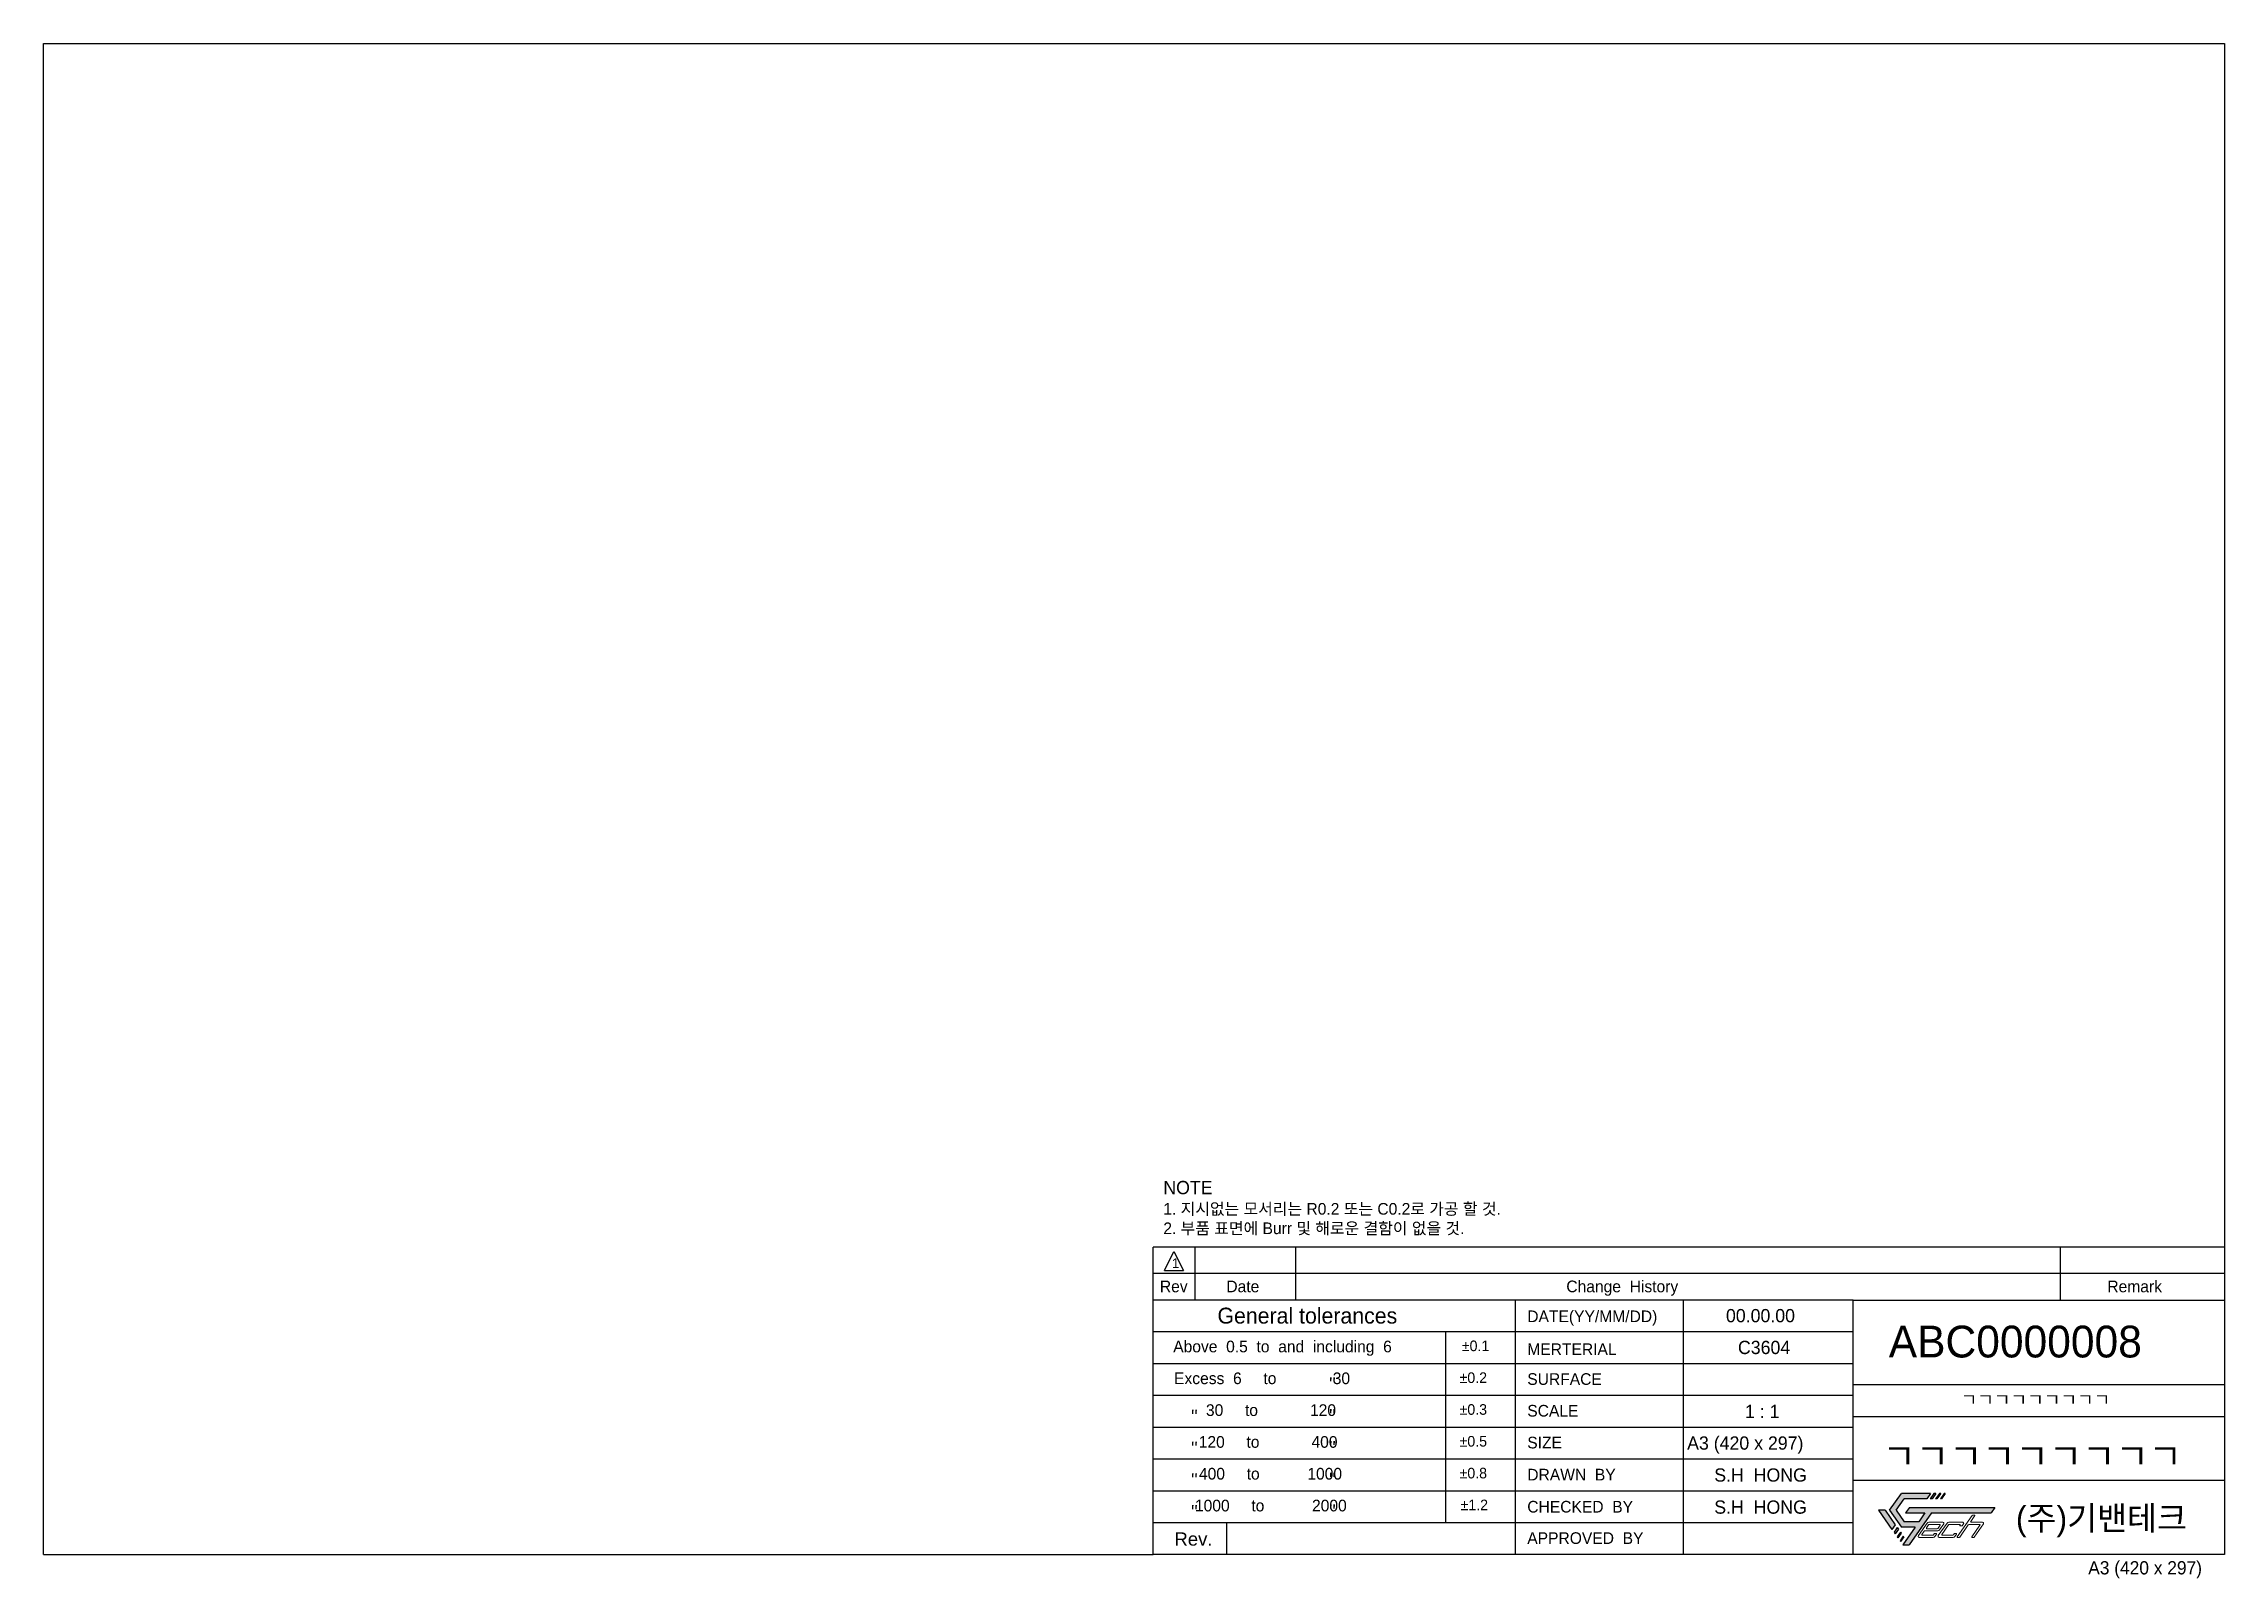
# Paper-space layout '배치1' of a CAD drawing. Header units: millimetres. Extents: x -4 to 408, y -18 to 272.
import ezdxf

# ---------------------------------------------------------------- set-up
doc = ezdxf.new("R2010")
doc.units = ezdxf.units.MM
doc.styles.get("Standard").update_dxf_attribs({"font": 'arial.ttf'})

# ---------------------------------------------------------------- blocks, each defined once
blk = doc.blocks.new('A$Cd2a976a2')
h = blk.add_hatch(color=1)
h.dxf.hatch_style = 1
h.paths.add_polyline_path([(3.71, 11.59), (7.65, 5.96), (12.29, 5.96), (8.12, 0), (10.32, 0), (17.8, 10.69), (37.87, 10.69), (39.13, 12.49), (10.34, 12.49), (9.08, 10.69), (15.61, 10.69), (13.55, 7.76), (8.59, 7.76), (5.9, 11.59), (8.59, 15.43), (16.18, 15.43), (17.45, 17.23), (7.65, 17.23)])
h.paths.add_polyline_path([(2.2, 11.59), (0, 11.59), (4.49, 5.18), (5.59, 6.75)])
h.paths.add_polyline_path([(5.18, 4.2), (5.54, 3.68), (6.64, 5.25), (6.28, 5.77)], flags=17)
h.paths.add_polyline_path([(7.6, 3.88), (7.34, 4.24), (6.24, 2.67), (6.5, 2.31)], flags=17)
h.paths.add_polyline_path([(8.46, 2.65), (8.31, 2.87), (7.21, 1.3), (7.36, 1.08)], flags=17)
h.paths.add_polyline_path([(19.27, 17.23), (18.64, 17.23), (17.38, 15.43), (18.01, 15.43)], flags=17)
h.paths.add_polyline_path([(20.91, 17.23), (20.46, 17.23), (19.2, 15.43), (19.65, 15.43)], flags=17)
h.paths.add_polyline_path([(22.38, 17.23), (22.11, 17.23), (20.85, 15.43), (21.12, 15.43)], flags=17)
at = {"color": 1}
for p, q in [((3.71, 11.59), (7.65, 17.23)), ((5.9, 11.59), (8.59, 15.43)), ((17.45, 17.23), (7.65, 17.23)), ((16.18, 15.43), (8.59, 15.43)), ((17.45, 17.23), (16.18, 15.43)), ((18.64, 17.23), (17.38, 15.43)), ((18.01, 15.43), (17.38, 15.43)), ((19.27, 17.23), (18.01, 15.43)), ((19.27, 17.23), (18.64, 17.23)), ((20.46, 17.23), (19.2, 15.43)), ((19.65, 15.43), (19.2, 15.43)), ((20.91, 17.23), (19.65, 15.43)), ((20.91, 17.23), (20.46, 17.23)), ((22.11, 17.23), (20.85, 15.43)), ((21.12, 15.43), (20.85, 15.43)), ((22.38, 17.23), (21.12, 15.43)), ((22.38, 17.23), (22.11, 17.23)), ((0, 11.59), (4.49, 5.18)), ((2.2, 11.59), (0, 11.59)), ((2.2, 11.59), (5.59, 6.75)), ((3.71, 11.59), (7.65, 5.96)), ((5.9, 11.59), (8.59, 7.76)), ((13.55, 7.76), (8.59, 7.76)), ((10.34, 12.49), (9.08, 10.69)), ((9.08, 10.69), (15.61, 10.69)), ((17.8, 10.69), (10.32, 0)), ((10.34, 12.49), (39.13, 12.49)), ((15.61, 10.69), (13.55, 7.76)), ((17.8, 10.69), (37.87, 10.69)), ((39.13, 12.49), (37.87, 10.69)), ((5.59, 6.75), (4.49, 5.18)), ((6.28, 5.77), (5.18, 4.2)), ((5.18, 4.2), (5.54, 3.68)), ((6.64, 5.25), (5.54, 3.68)), ((7.34, 4.24), (6.24, 2.67)), ((6.24, 2.67), (6.5, 2.31)), ((6.28, 5.77), (6.64, 5.25)), ((7.6, 3.88), (6.5, 2.31)), ((8.31, 2.87), (7.21, 1.3)), ((7.21, 1.3), (7.36, 1.08)), ((7.34, 4.24), (7.6, 3.88)), ((8.46, 2.65), (7.36, 1.08)), ((12.29, 5.96), (7.65, 5.96)), ((12.29, 5.96), (8.12, 0)), ((8.12, 0), (10.32, 0)), ((8.31, 2.87), (8.46, 2.65))]:
    blk.add_line(p, q, dxfattribs=at)
at = {"lineweight": 15}
for p, q in [((16.93, 7.58), (21.62, 7.58)), ((23.62, 7.58), (28.31, 7.58)), ((31.55, 9.9), (26.46, 2.63)), ((32.39, 9.83), (31.01, 7.86)), ((35, 7.58), (31.16, 7.58)), ((31.7, 9.97), (32.31, 9.97)), ((16.34, 7.27), (13.38, 3.06)), ((13.68, 2.49), (18.37, 2.49)), ((15.29, 4.52), (14.57, 3.49)), ((14.72, 3.21), (18.19, 3.21)), ((15.58, 4.68), (19.9, 4.68)), ((16.82, 6.71), (16.1, 5.68)), ((16.25, 5.4), (19.72, 5.4)), ((17.11, 6.86), (20.58, 6.86)), ((18.7, 3.67), (18.48, 3.36)), ((18.84, 3.75), (19.46, 3.75)), ((19.53, 3.61), (18.96, 2.8)), ((20.73, 6.58), (20.01, 5.55)), ((23.03, 7.27), (20.07, 3.06)), ((20.37, 2.49), (25.06, 2.49)), ((21.92, 7.01), (20.49, 4.98)), ((23.51, 6.71), (21.26, 3.49)), ((21.41, 3.21), (24.87, 3.21)), ((23.8, 6.86), (27.27, 6.86)), ((25.39, 3.67), (25.17, 3.36)), ((25.53, 3.75), (26.15, 3.75)), ((26.22, 3.61), (25.65, 2.8)), ((26.54, 2.49), (27.15, 2.49)), ((30.2, 6.71), (27.3, 2.57)), ((27.42, 6.58), (27.34, 6.46)), ((27.41, 6.32), (28.03, 6.32)), ((28.6, 7.01), (28.17, 6.4)), ((33.96, 6.86), (30.49, 6.86)), ((34.11, 6.58), (31.35, 2.63)), ((31.42, 2.49), (32.03, 2.49)), ((35.29, 7.01), (32.18, 2.57))]:
    blk.add_line(p, q, dxfattribs=at)
for centre, radius, start, end in [((16.93, 6.86), 0.72, 90, 145), ((21.62, 7.22), 0.36, 325, 90), ((23.62, 6.86), 0.72, 90, 145), ((28.31, 7.22), 0.36, 325, 90), ((31.16, 7.76), 0.18, 145, 270), ((31.7, 9.79), 0.18, 90, 145), ((32.31, 9.88), 0.09, 325, 90), ((35, 7.22), 0.36, 325, 90), ((13.68, 2.85), 0.36, 145, 270), ((14.72, 3.39), 0.18, 145, 270), ((15.58, 4.32), 0.36, 90, 145), ((16.25, 5.58), 0.18, 145, 270), ((17.11, 6.5), 0.36, 90, 145), ((18.19, 3.57), 0.36, 270, 325), ((18.37, 3.21), 0.72, 270, 325), ((18.84, 3.57), 0.18, 90, 145), ((19.46, 3.66), 0.09, 325, 90), ((19.72, 5.76), 0.36, 270, 325), ((19.9, 5.4), 0.72, 270, 325), ((20.37, 2.85), 0.36, 145, 270), ((20.58, 6.68), 0.18, 325, 90), ((21.41, 3.39), 0.18, 145, 270), ((23.8, 6.5), 0.36, 90, 145), ((24.87, 3.57), 0.36, 270, 325), ((25.06, 3.21), 0.72, 270, 325), ((25.53, 3.57), 0.18, 90, 145), ((26.15, 3.66), 0.09, 325, 90), ((26.54, 2.58), 0.09, 145, 270), ((27.15, 2.67), 0.18, 270, 325), ((27.27, 6.68), 0.18, 325, 90), ((27.41, 6.41), 0.09, 145, 270), ((28.03, 6.5), 0.18, 270, 325), ((30.49, 6.5), 0.36, 90, 145), ((31.42, 2.58), 0.09, 145, 270), ((32.03, 2.67), 0.18, 270, 325), ((33.96, 6.68), 0.18, 325, 90)]:
    blk.add_arc(centre, radius, start, end, dxfattribs=at)

psp = doc.layouts.new('배치1')

# ---------------------------------------------------------------- linework, layer by layer
for p, q in [((-3.53, 271.96), (407.67, 271.96)), ((-3.53, -13.04), (-3.53, 271.96)), ((407.67, 271.96), (407.67, -13.04)), ((205.67, -13.04), (205.67, 44.96)), ((407.67, 44.96), (205.67, 44.96)), ((207.81, 40.56), (209.61, 44.16)), ((209.61, 44.16), (211.41, 40.56)), ((213.59, 34.96), (213.59, 44.96)), ((232.59, 34.96), (232.59, 44.96)), ((376.76, 34.96), (376.76, 44.96)), ((407.67, 39.96), (205.67, 39.96)), ((207.81, 40.56), (211.41, 40.56)), ((337.67, 34.96), (205.67, 34.96)), ((274.04, -13.04), (274.04, 34.96)), ((305.67, -13.04), (305.67, 34.96)), ((337.67, -13.04), (337.67, 34.96)), ((337.67, 34.96), (407.67, 34.96)), ((337.67, 28.96), (205.67, 28.96)), ((260.89, -7.04), (260.89, 28.96)), ((337.67, 22.96), (205.67, 22.96)), ((337.67, 16.96), (205.67, 16.96)), ((407.67, 18.96), (337.67, 18.96)), ((407.67, 12.96), (337.67, 12.96)), ((337.67, 10.96), (205.67, 10.96)), ((337.67, 4.96), (205.67, 4.96)), ((407.67, 0.96), (337.67, 0.96)), ((337.67, -1.04), (205.67, -1.04)), ((337.67, -7.04), (205.67, -7.04)), ((219.49, -7.04), (219.49, -13.04)), ((-3.53, -13.04), (205.67, -13.04)), ((407.67, -13.04), (205.67, -13.04))]:
    psp.add_line(p, q)

# ---------------------------------------------------------------- block references
at = {"xscale": 0.5599999999999999, "yscale": 0.5599999999999999, "zscale": 0.5599999999999999}
psp.add_blockref('A$Cd2a976a2', (342.48, -11.17), dxfattribs=at)

# ---------------------------------------------------------------- texts
at = {"attachment_point": 1}
for s, width, gutter_width, insert, char_height in [('{\\f휴먼고딕|b0|i0|c129|p2;NOTE\\P\\H0.88x;1. 지시없는 모서리는 R0.2 또는 C0.2로 가공 할 것.\\P2. 부품 표면에 Burr 및 해로운 결함이 없을 것.}', 202.4316, 12.5, (207.6, 57.45), 2.5), ('\\pi1.47995;1', 3.6229, 11.25, (207.73, 42.82), 1.8), ('\\pi1.28536;{\\f휴먼고딕|b0|i0|c129|p2;Rev}', 7.9136, 12.5, (205.67, 38.65), 2.2), ('\\pi0.49964;{\\f휴먼고딕|b0|i0|c129|p2;Date}', 7.9136, 12.5, (218.99, 38.65), 2.2), ('\\pi1.68458;{\\f휴먼고딕|b0|i0|c129|p2;Change  History}', 30.5025, 12.5, (281.91, 38.65), 2.2), ('\\pi9.38458;{\\f휴먼고딕|b0|i0|c129|p2;Remark}', 30.5025, 12.5, (376.22, 38.65), 2.2), ('\\pi12.14286;{\\f휴먼고딕|b0|i0|c129|p2;General tolerances}', 66, 12.5, (205.67, 33.54), 3), ('{\\f휴먼고딕|b0|i0|c129|p2;DATE(YY/MM/DD)}', 30.635, 12.5, (276.23, 33.01), 2.2), ('\\pi8.02381;{\\f휴먼고딕|b0|i0|c129|p2;00.00.00}', 32, 12.5, (305.67, 33.29), 2.5), ('\\pi6.71429;{\\f휴먼고딕|b0|i0|c129|p2;ABC0000008}', 70, 12.5, (337.67, 30.15), 6), ('{\\f휴먼고딕|b0|i0|c129|p2;Above  0.5  to  and  including  6}', 66, 12.5, (209.47, 27.32), 2.2), ('\\pi2.09524;{\\f휴먼고딕|b0|i0|c129|p2;±0.1}', 10, 12.5, (261.79, 27.34), 2), ('{\\f휴먼고딕|b0|i0|c129|p2;MERTERIAL}', 30.635, 12.5, (276.23, 26.81), 2.2), ('\\pi10.28571;{\\f휴먼고딕|b0|i0|c129|p2;C3604}', 32, 12.5, (305.67, 27.29), 2.5), ('{\\f휴먼고딕|b0|i0|c129|p2;Excess  6     to             30}', 66, 12.5, (209.63, 21.32), 2.2), ('\\pi1.66667;{\\f휴먼고딕|b0|i0|c129|p2;±0.2}', 10, 12.5, (261.79, 21.34), 2), ('{\\f휴먼고딕|b0|i0|c129|p2;SURFACE}', 30.635, 12.5, (276.23, 21.18), 2.2), ('\\pi20.26798;{\\fGulim|b0|i0|c129|p50;ㄱㄱㄱㄱㄱㄱㄱㄱㄱ}', 70, 12.5, (337.67, 17.46), 2.5), ('{\\f휴먼고딕|b0|i0|c129|p2;       30     to            120}', 66, 12.5, (209.92, 15.32), 2.2), ('\\pi1.66667;{\\f휴먼고딕|b0|i0|c129|p2;±0.3}', 10, 12.5, (261.79, 15.34), 2), ('{\\f휴먼고딕|b0|i0|c129|p2;SCALE}', 30.635, 12.5, (276.23, 15.2), 2.2), ('\\pi11.59524;{\\f휴먼고딕|b0|i0|c129|p2;1 : 1}', 32, 12.5, (305.67, 15.22), 2.5), ('{\\f휴먼고딕|b0|i0|c129|p2;       120     to            400}', 66, 12.5, (208.56, 9.32), 2.2), ('\\pi1.66667;{\\f휴먼고딕|b0|i0|c129|p2;±0.5}', 10, 12.5, (261.79, 9.34), 2), ('{\\f휴먼고딕|b0|i0|c129|p2;SIZE}', 30.635, 12.5, (276.23, 9.2), 2.2), ('\\pi0.70238;{\\f휴먼고딕|b0|i0|c129|p2;A3 (420 x 297)}', 32, 12.5, (305.67, 9.26), 2.5), ('\\pi5.53595;{\\fGulim|b0|i0|c129|p50;ㄱㄱㄱㄱㄱㄱㄱㄱㄱ}', 70, 12.5, (337.67, 8.05), 5), ('{\\f휴먼고딕|b0|i0|c129|p2;       400     to           1000}', 66, 12.5, (208.6, 3.32), 2.2), ('\\pi1.66667;{\\f휴먼고딕|b0|i0|c129|p2;±0.8}', 10, 12.5, (261.79, 3.34), 2), ('{\\f휴먼고딕|b0|i0|c129|p2;DRAWN  BY}', 30.635, 12.5, (276.23, 3.15), 2.2), ('\\pi5.82143;{\\f휴먼고딕|b0|i0|c129|p2;S.H  HONG}', 32, 12.5, (305.67, 3.23), 2.5), ('{\\f휴먼고딕|b0|i0|c129|p2;      1000     to           2000}', 66, 12.5, (208.66, -2.68), 2.2), ('\\pi1.85714;{\\f휴먼고딕|b0|i0|c129|p2;±1.2}', 10, 12.5, (261.79, -2.66), 2), ('{\\f휴먼고딕|b0|i0|c129|p2;CHECKED  BY}', 30.635, 12.5, (276.23, -2.9), 2.2), ('\\pi5.82143;{\\f휴먼고딕|b0|i0|c129|p2;S.H  HONG}', 32, 12.5, (305.67, -2.82), 2.5), ('{\\f휴먼고딕|b0|i0|c129|p2;(주)기밴테크}', 41.6914, 12.5, (368.37, -3.9), 4.5), ('Rev.', 20.5966, 12.5, (209.7, -8.84), 2.5), ('{\\f휴먼고딕|b0|i0|c129|p2;APPROVED  BY}', 30.635, 12.5, (276.23, -8.82), 2.2), ('{\\fGulim|b0|i0|c0|p50;A\\fGulim|b0|i0|c129|p50;3\\fGulim|b0|i0|c0|p50; (\\fGulim|b0|i0|c129|p50;420\\fGulim|b0|i0|c0|p50; x 297)}', 42.8482, 12.5, (382, -14.27), 2.5)]:
    psp.add_mtext_dynamic_manual_height_columns(s, width=width, gutter_width=gutter_width, heights=[0], dxfattribs=dict(at, insert=insert, char_height=char_height))
at = {"char_height": 2.5, "width": 0.9615, "attachment_point": 1}
for insert in [(238.87, 20.42), (212.84, 14.3), (238.87, 14.42), (212.84, 8.3), (238.87, 8.42), (212.84, 2.3), (238.87, 2.42), (212.84, -3.7), (238.87, -3.58)]:
    psp.add_mtext('"', dxfattribs=dict(at, insert=insert))

doc.saveas('drawing.dxf')
